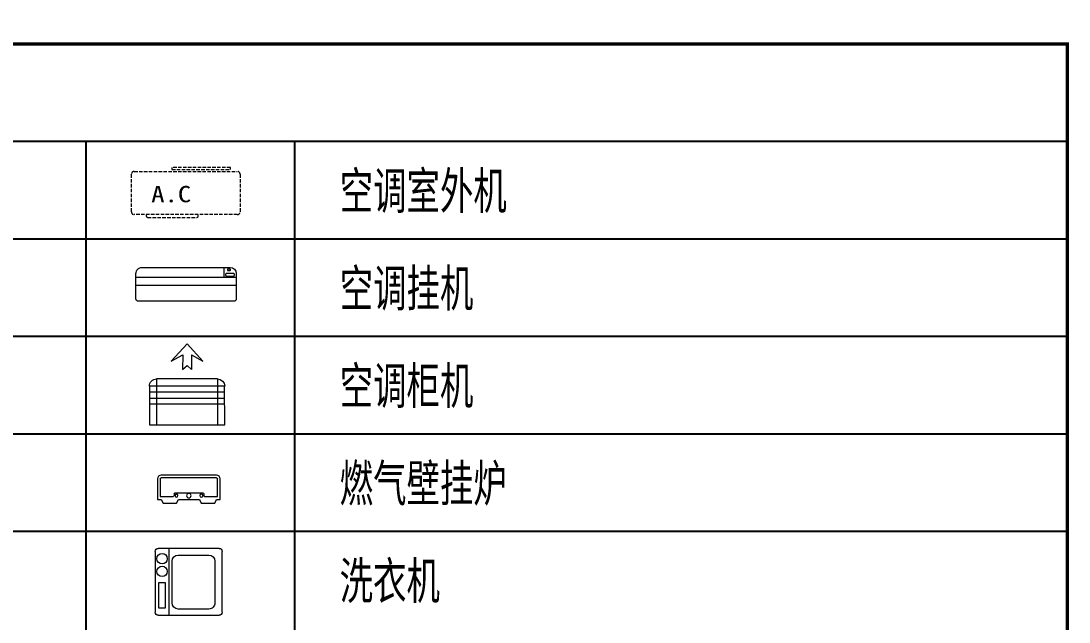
# Model space of a CAD drawing. Extents: x -518115 to 389031, y -231062 to 1628073.
# Drawn here: x 7788 to 15313, y 723814 to 728130 of the extents above; entities that cross this region are included whole.
import ezdxf
from ezdxf.xclip import XClip

# ---------------------------------------------------------------- set-up
doc = ezdxf.new("R2010")
doc.units = 0
doc.header["$LTSCALE"] = 1000
doc.header["$MEASUREMENT"] = 0
doc.header["$XCLIPFRAME"] = 0
doc.linetypes.add('DASH', pattern=[0.35, 0.25, -0.1])
doc.linetypes.add('DOTE', pattern=[2.42, 2, -0.2, 0.02, -0.2])
doc.layers.add('C-Sheet-图框', color=101, linetype='Continuous')
doc.layers.add('PUB_TEXT', color=4, linetype='Continuous')
for name, color, linetype, lineweight in [('DOTE', 19, 'DOTE', 9), ('LVTRY', 1, 'Continuous', 13), ('平面-空调预留孔', 173, 'Continuous', 15), ('粉刷', 251, 'Continuous', 9)]:
    doc.layers.add(name, color=color, linetype=linetype, lineweight=lineweight)
doc.styles.add('房间名称', font='TSSDENG', dxfattribs={"width": 0.8, "bigfont": 'HZTXT'})
doc.styles.add('黑体', font='')
doc.styles.get('黑体').set_extended_font_data('SimHei')

# ---------------------------------------------------------------- blocks, each defined once
blk = doc.blocks.new('A$C74D73064')
at = {"layer": 'DOTE', "color": 5}
blk.add_line((-13745, 93136.9), (-13745, 8148.9), dxfattribs=at)
blk = doc.blocks.new('gsergvr')
at = {"layer": '平面-空调预留孔', "linetype": 'DASH', "ltscale": 0.1}
for p, q in [((34075.4, 17176.2), (34075.4, 17166.2)), ((34448.2, 17166.2), (34448.2, 17176.2)), ((34085.4, 17156.2), (34438.2, 17156.2))]:
    blk.add_line(p, q, dxfattribs=at)
blk.add_lwpolyline([(34728.6, 17176.2), (33988.6, 17176.2, -0.414214), (33968.6, 17196.2), (33968.6, 17466.2, -0.414214), (33988.6, 17486.2), (34728.6, 17486.2, -0.414214), (34748.6, 17466.2), (34748.6, 17196.2, -0.414214)], format="xyb", close=True, dxfattribs=at)
blk.add_lwpolyline([(34679.3, 17515.3), (34259.5, 17515.3), (34259.5, 17500.2), (34679.3, 17500.2)], close=True, dxfattribs=at)
for centre, start, end in [((34085.4, 17166.2), 180, 270), ((34438.2, 17166.2), 270, 0)]:
    blk.add_arc(centre, 10, start, end, dxfattribs=at)
at = {"layer": '平面-空调预留孔', "color": 251, "linetype": 'DASH', "ltscale": 0.1, "true_color": 0x636466, "style": '黑体', "width": 1.2}
blk.add_text('A.C', height=117.05, dxfattribs=at).set_placement((34110.9, 17264.8))
blk = doc.blocks.new('RECTANG')
for p, q in [((1, 1), (0, 1)), ((0, 1), (0, 0)), ((1, 0), (1, 1)), ((0, 0), (1, 0))]:
    blk.add_line(p, q)
blk = doc.blocks.new('洗衣机')
at = {"layer": 'LVTRY'}
for p, q in [((3790993.7, 243444.5), (3790993.7, 242899.1)), ((3791567.4, 243472.1), (3791021, 243472.1)), ((3791116.5, 243472.1), (3791116.5, 242871.5)), ((3791594.6, 242899.1), (3791594.6, 243444.5)), ((3791145.1, 242982.5), (3791145.1, 243358)), ((3791199, 243412.7), (3791474.9, 243412.7)), ((3791528.8, 243358), (3791528.8, 242982.5)), ((3791021, 242871.5), (3791567.4, 242871.5)), ((3791474.9, 242927.8), (3791199, 242927.8))]:
    blk.add_line(p, q, dxfattribs=at)
at = {"layer": 'LVTRY', "extrusion": (0, 0, -1)}
for centre, major_axis, start_param, end_param in [((3791021, 243444.5), (0, 27.6), -1.570796, 0), ((3791567.4, 243444.5), (0, 27.6), 0, 1.570796), ((3791055.1, 243379.8), (0, 46.9), 3.141593, 9.424778), ((3791199, 243358), (0, 54.7), 4.712389, 6.283185), ((3791474.9, 243358), (0, 54.7), 0, 1.570796), ((3791055.1, 243265.7), (0, 46.9), 3.141593, 9.424778), ((3791199, 242982.5), (0, 54.7), 3.141593, 4.712389), ((3791474.9, 242982.5), (0, 54.7), 1.570796, 3.141593), ((3791021, 242899.1), (0, 27.6), 3.141593, 4.712389), ((3791567.4, 242899.1), (0, 27.6), 1.570796, 3.141593)]:
    blk.add_ellipse(centre, major_axis=major_axis, ratio=0.986385, start_param=start_param, end_param=end_param, dxfattribs=at)
at = {"layer": 'LVTRY', "xscale": 63.25620569481588, "yscale": 224.5369532744355, "zscale": 64.12934308941763, "rotation": 180}
blk.add_blockref('RECTANG', (3791085.2, 243162.4), dxfattribs=at)
blk = doc.blocks.new('A$C001338C2')
for p, q in [((845, 303.6), (55, 303.6)), ((109.1, 214.8), (109.1, 303.6)), ((0, 248.6), (0, 22)), ((900, 22), (900, 248.6)), ((22, 0), (878, 0))]:
    blk.add_line(p, q)
at = {"lineweight": 5}
for p, q in [((900, 214.8), (0, 214.8)), ((900, 143.2), (0, 143.2))]:
    blk.add_line(p, q, dxfattribs=at)
for points in [[(73.1, 275), (56.8, 275, -0.414214), (51.3, 280.5), (51.3, 283.4, -0.414214), (56.8, 288.9), (73.1, 288.9, -0.414214), (78.6, 283.4), (78.6, 280.5, -0.414214)], [(89.2, 226.4), (22.2, 226.4, -0.414214), (16.7, 231.9), (16.7, 243.1, -0.414214), (22.2, 248.6), (89.2, 248.6, -0.414214), (94.7, 243.1), (94.7, 231.9, -0.414214)]]:
    blk.add_lwpolyline(points, format="xyb", close=True)
for centre, radius, start, end in [((55, 248.6), 55, 90, 180), ((845, 248.6), 55, 360, 90), ((22, 22), 22, 180, 270), ((878, 22), 22, 270, 360)]:
    blk.add_arc(centre, radius, start, end)
blk = doc.blocks.new('dasdasf1sa2f31as32f')
for p, q in [((-116, 585.6), (43.3, 640.5)), ((82.7, 476.6), (43.3, 640.5)), ((-22.8, 585.5), (-116, 585.6)), ((-22.8, 585.5), (-73.4, 493.2)), ((32.4, 555.1), (-18.1, 462.9)), ((82.7, 476.6), (32.4, 555.1)), ((-473.5, 259.7), (-339.5, 504)), ((-269.8, 524.3), (-427.7, 236.5)), ((114.7, 208.4), (-359.1, 468.2)), ((134.6, 245.5), (-338.8, 505.1)), ((-269.8, 524.3), (113.7, 314)), ((-31.3, 504.4), (-73.4, 493.2)), ((-18.1, 462.9), (-31.3, 504.4)), ((72.3, 131.9), (-401.1, 391.6)), ((92.6, 168.8), (-380.9, 428.5)), ((113.7, 314), (-44.2, 26.2)), ((0, 0), (-473.5, 259.7)), ((134, 244.4), (0, 0))]:
    blk.add_line(p, q)
for centre, start, end in [((-294.5, 479.4), 61.25933, 151.25933), ((89, 269), 331.25933, 61.25933)]:
    blk.add_arc(centre, 51.3, start, end)
blk = doc.blocks.new('FRSDFDGDGDRGDR')
at = {"layer": '平面-空调预留孔'}
for p, q in [((699612.3, 775044), (699612.3, 775441.2)), ((699618.9, 775447.8), (699746.3, 775447.8)), ((699746.3, 775447.8), (699746.3, 775355.4)), ((699719.9, 775342.2), (699719.9, 775143)), ((699726.5, 775348.8), (699739.7, 775348.8)), ((699726.5, 775136.4), (699739.7, 775136.4)), ((699746.3, 775129.8), (699746.3, 775037.4)), ((699746.3, 775037.4), (699618.9, 775037.4))]:
    blk.add_line(p, q, dxfattribs=at)
blk.add_lwpolyline([(699766.1, 775166.7), (699792.5, 775153.5), (699792.5, 775057.2), (699766.1, 775044), (699766.1, 775017.6), (699618.9, 775017.6, -0.414214), (699592.5, 775044), (699592.5, 775441.2, -0.414214), (699618.9, 775467.6), (699766.1, 775467.6), (699766.1, 775441.2), (699792.5, 775428), (699792.5, 775331.6), (699766.1, 775318.4)], format="xyb", close=True, dxfattribs=at)
for centre, radius in [((699739.7, 775331.6), 10.6), ((699739.7, 775243.2), 15.8), ((699739.7, 775153.5), 10.6)]:
    blk.add_circle(centre, radius, dxfattribs=at)
for centre, start, end in [((699618.9, 775441.2), 90, 180), ((699726.5, 775342.2), 90, 180), ((699739.7, 775355.4), 270, 360), ((699726.5, 775143), 180, 270), ((699739.7, 775129.8), 0, 90), ((699618.9, 775044), 180, 270)]:
    blk.add_arc(centre, 6.6, start, end, dxfattribs=at)
blk = doc.blocks.new('A$C78D13F63')
at = {"layer": 'C-Sheet-图框', "color": 0}
for p, q in [((300, 6600), (13786.8, 6600)), ((6738.6, 6600), (6738.6, 300)), ((8238.6, 6600), (8238.6, 300)), ((300, 5900), (13786.8, 5900)), ((300, 5200), (13786.8, 5200)), ((6738.6, 5200), (13786.8, 5200)), ((300, 4500), (13786.8, 4500)), ((300, 3800), (13786.8, 3800))]:
    blk.add_line(p, q, dxfattribs=at)
at = {"layer": 'C-Sheet-图框', "color": 0, "const_width": 24}
blk.add_lwpolyline([(300, 300), (300, 7300), (13786.8, 7300), (13786.8, 300), (300, 300)], dxfattribs=at)
at = {"xscale": -1, "rotation": 90}
blk.add_blockref('FRSDFDGDGDRGDR', (782722.4, 703795.5), dxfattribs=at)
at = {"layer": '平面-空调预留孔'}
blk.add_blockref('gsergvr', (-26901.5, -11102.3), dxfattribs=at)
at = {"layer": '平面-空调预留孔', "xscale": -0.8000000000465646, "yscale": 0.8000000000465646, "zscale": 0.8000000000465646, "rotation": 359.9999997665698}
blk.add_blockref('A$C001338C2', (7819.4, 5451.8), dxfattribs=at)
at = {"layer": '平面-空调预留孔', "xscale": -1, "rotation": 331.259331260931}
blk.add_blockref('dasdasf1sa2f31as32f', (7196.5, 4563.8), dxfattribs=at)
at = {"layer": '粉刷', "xscale": 0.8, "yscale": 0.8, "zscale": 0.8}
blk.add_blockref('洗衣机', (-3025556.9, -191100.4), dxfattribs=at)
at = {"layer": 'PUB_TEXT', "style": '房间名称', "width": 0.8}
for s, p in [('空调室外机', (8562.1, 6084.7)), ('空调挂机', (8562.1, 5384.7)), ('空调柜机', (8562.1, 4684.7)), ('燃气壁挂炉', (8562.1, 3984.7)), ('洗衣机', (8562.1, 3284.7))]:
    blk.add_text(s, height=300, dxfattribs=at).set_placement(p)

msp = doc.modelspace()

# ---------------------------------------------------------------- block references
ref = msp.add_blockref('A$C74D73064', (26199.8, 686807.6))
XClip(ref).set_block_clipping_path([(-14883.2465761248, 50822.2554815406), (39116.7403027331, 70322.2568880918)])
msp.add_blockref('A$C78D13F63', (1514.1, 720665.3))

doc.saveas('drawing.dxf')
